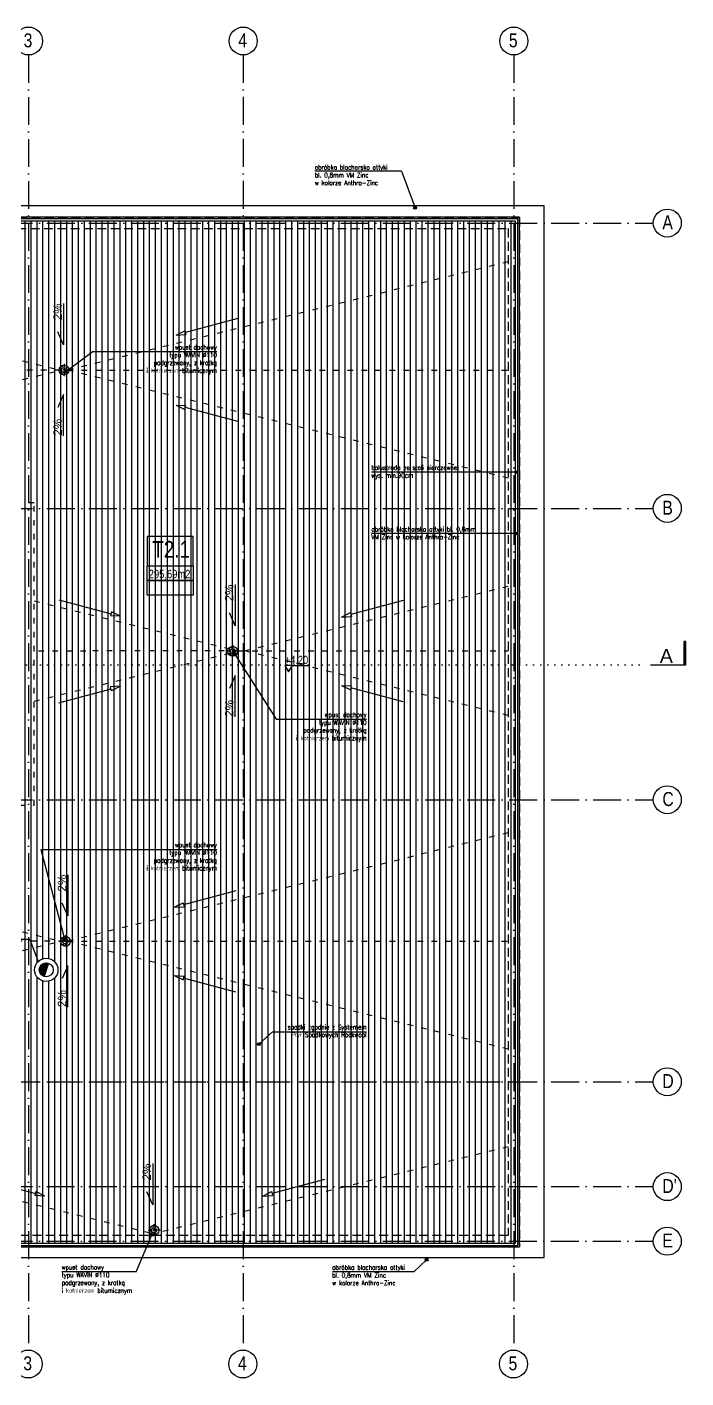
# Model space of a CAD drawing. Header units: millimetres. Extents: x 58205 to 122423, y 1055 to 94479.
# Drawn here: x 70222 to 71634, y 5370 to 8268 of the extents above; entities that cross this region are included whole.
import ezdxf

# ---------------------------------------------------------------- set-up
doc = ezdxf.new("R2010")
doc.units = ezdxf.units.MM
for name, pattern in [('0707_PB_080619_gn_xref$0$ACAD_ISO10W100', [18, 12, -3, 0, -3]), ('ACAD_ISO03W100', [30, 12, -18]), ('ACAD_ISO07W100', [3, 0, -3]), ('ACAD_ISO10W100', [18, 12, -3, 0, -3]), ('HIDDEN', [9.525, 6.35, -3.175])]:
    doc.linetypes.add(name, pattern=pattern)
for name, color, linetype in [('+48_KOTY', 3, 'Continuous'), ('+48_MEBLE', 251, 'Continuous'), ('+48_OPISY', 3, 'Continuous'), ('+48_OPISY T', 3, 'Continuous'), ('+48_OPISY_POM', 3, 'Continuous'), ('+48_OSIE', 8, 'Continuous'), ('+48_PRZEBICIA', 143, 'Continuous'), ('+48_SCHODY', 2, 'Continuous'), ('+48_SCIANY', 1, 'Continuous'), ('+48_TARAS', 253, 'Continuous'), ('+48_WIDOK', 5, 'Continuous'), ('SCHODY_', 2, 'Continuous')]:
    doc.layers.add(name, color=color, linetype=linetype)
doc.styles.get("Standard").update_dxf_attribs({"font": 'ARIAL.TTF'})
doc.styles.add('WRP_ARIAL', font='ARIAL.TTF', dxfattribs={"width": 0.8})

# ---------------------------------------------------------------- blocks, each defined once
blk = doc.blocks.new('OZN_OSI')
at = {"layer": '+48_OSIE', "linetype": 'Continuous', "ltscale": 5}
blk.add_circle((0, -30), 30, dxfattribs=at)
at = {"layer": '+48_OSIE', "linetype": 'Continuous', "ltscale": 5, "style": 'WRP_ARIAL', "width": 0.8}
blk.add_attdef('NR', (-23.3, -43.5), '', height=30, dxfattribs=at)
blk = doc.blocks.new('OPISY_POM_METKA')
at = {"layer": '+48_OPISY_POM', "ltscale": 5}
for points in [[(0, -70), (109.7, -70), (109.7, 0), (0, 0)], [(109.7, -105), (0, -105), (0, -70), (109.7, -70)]]:
    blk.add_lwpolyline(points, close=True, dxfattribs=at)
at = {"layer": '+48_OPISY_POM'}
blk.add_lwpolyline([(109.7, -140), (0, -140), (0, -105), (109.7, -105)], close=True, dxfattribs=at)
at = {"layer": '+48_OPISY_POM', "ltscale": 5, "style": 'WRP_ARIAL', "width": 0.8}
for tag, p, height in [('NRPOM', (25.8, -50.8), 40), ('POW', (6.4, -99), 20)]:
    blk.add_attdef(tag, p, '', height=height, dxfattribs=at)
at = {"layer": '+48_OPISY_POM', "style": 'WRP_ARIAL', "width": 0.8}
blk.add_attdef('H', (6.4, -134), '', height=20, dxfattribs=at)
blk = doc.blocks.new('koty')
at = {"layer": '+48_KOTY', "color": 3, "ltscale": 5}
blk.add_line((70403.2, 11225), (70423.2, 11225), dxfattribs=at)
blk.add_lwpolyline([(70398.6, 11217.1), (70403.2, 11225), (70394.1, 11225)], close=True, dxfattribs=at)
at = {"layer": '+48_KOTY', "color": 3, "style": 'WRP_ARIAL', "width": 0.8}
blk.add_attdef('POZIOM', (70403.2, 11226.8), '', height=10, dxfattribs=at)

msp = doc.modelspace()

# ---------------------------------------------------------------- hatches: boundary and pattern name
at = {"layer": '+48_OPISY', "ltscale": 5}
msp.add_hatch(color=256, dxfattribs=at).paths.add_polyline_path([(71634.484, 6900.233), (71634.484, 6950.233), (71630.484, 6950.233), (71630.484, 6900.233)])
at = {"layer": '+48_OPISY'}
h = msp.add_hatch(color=256, dxfattribs=at)
edge = h.paths.add_edge_path()
edge.add_arc((70246.16, 6263.784), 1, 450, 810, ccw=False)
h = msp.add_hatch(color=256, dxfattribs=at)
edge = h.paths.add_edge_path()
edge.add_arc((70246.16, 6263.784), 1, -450, -90)
at = {"layer": '+48_OPISY T'}
h = msp.add_hatch(color=256, dxfattribs=at)
edge = h.paths.add_edge_path()
edge.add_arc((71053.841, 7880.488), 3, 0, 360)
h = msp.add_hatch(color=256, dxfattribs=at)
edge = h.paths.add_edge_path()
edge.add_arc((70305.684, 7528.569), 3, 0, 360)
h = msp.add_hatch(color=256, dxfattribs=at)
edge = h.paths.add_edge_path()
edge.add_arc((71270.48, 7313.434), 3, 0, 360)
h = msp.add_hatch(color=256, dxfattribs=at)
edge = h.paths.add_edge_path()
edge.add_arc((71270.48, 7181.74), 3, 0, 360)
h = msp.add_hatch(color=256, dxfattribs=at)
edge = h.paths.add_edge_path()
edge.add_arc((70666.288, 6924.799), 3, 0, 360)
h = msp.add_hatch(color=256, dxfattribs=at)
edge = h.paths.add_edge_path()
edge.add_arc((70302.687, 6312.068), 3, 0, 360)
h = msp.add_hatch(color=256, dxfattribs=at)
edge = h.paths.add_edge_path()
edge.add_arc((70719.273, 6086.541), 3, 0, 360)
h = msp.add_hatch(color=256, dxfattribs=at)
edge = h.paths.add_edge_path()
edge.add_arc((70489.874, 5677.657), 3, 0, 360)
h = msp.add_hatch(color=256, dxfattribs=at)
edge = h.paths.add_edge_path()
edge.add_arc((71078.685, 5623.758), 3, 0, 360)
at = {"layer": '+48_SCIANY'}
h = msp.add_hatch(dxfattribs=at)
h.set_pattern_fill('ANSI31', color=256, scale=0.5, style=0)
h.paths.add_polyline_path([(70268.173, 6260.007, 0.51072463), (70248.484, 6245.758, 0.323868), (70258.794, 6231.51)])
at = {"layer": '+48_TARAS'}
h = msp.add_hatch(dxfattribs=at)
h.set_pattern_fill('LINE', color=256, scale=4, angle=90, style=0)
edge = h.paths.add_edge_path()
edge.add_arc((70263.484, 6245.758), 25, 0, 360)
h.paths.add_polyline_path([(69770.484, 7835.758), (69754.484, 7835.758), (69754.484, 7830.767), (69734.984, 7830.767), (69734.984, 7214.758), (70204.484, 7214.758), (70204.484, 6631.758), (69734.984, 6631.758), (69734.984, 5679.636), (69754.484, 5679.636), (69754.484, 5675.758), (69770.484, 5675.758), (69770.484, 5659.758), (71269.484, 5659.758), (71269.484, 7851.758), (69770.484, 7851.758)])

# ---------------------------------------------------------------- linework, layer by layer
at = {"layer": '+48_MEBLE'}
msp.add_lwpolyline([(69754.484, 5651.46), (71277.782, 5651.46), (71277.782, 7860.057), (69770.484, 7860.057)], dxfattribs=at)
at = {"layer": '+48_OPISY'}
for p, q in [((71024.508, 7958.941), (70839.405, 7958.941)), ((71024.508, 7958.941), (71053.841, 7880.488)), ((70363.709, 7571.944), (70305.684, 7528.569)), ((70363.709, 7571.944), (70629.331, 7571.944)), ((71270.48, 7313.504), (70960.22, 7313.504)), ((71270.48, 7181.74), (70960.22, 7181.74)), ((70756.331, 6783.242), (70950.098, 6783.242)), ((70252.141, 6503.784), (70302.687, 6312.068)), ((70252.141, 6503.784), (70629.331, 6503.784)), ((70228.534, 6310.924), (70188.529, 6310.924)), ((70228.534, 6310.924), (70246.16, 6263.784)), ((70748.337, 6113.018), (70719.273, 6086.541)), ((70748.337, 6113.018), (70950.098, 6113.018)), ((71051.398, 5598.019), (71078.685, 5623.758)), ((70456.213, 5598.019), (70296.661, 5598.019)), ((71051.398, 5598.019), (70876.718, 5598.019))]:
    msp.add_line(p, q, dxfattribs=at)
at = {"layer": '+48_OPISY', "ltscale": 5}
for p, q in [((71630.484, 6900.233), (71630.484, 6950.233)), ((71634.484, 6900.233), (71634.484, 6950.233))]:
    msp.add_line(p, q, dxfattribs=at)
at = {"layer": '+48_OPISY', "linetype": 'ACAD_ISO07W100', "ltscale": 5}
msp.add_line((68121.946, 6900.233), (71558.484, 6900.233), dxfattribs=at)
at = {"layer": '+48_OPISY'}
for points in [[(70673.714, 7642.691), (70561.54, 7612.643)], [(70673.714, 7642.691), (70561.54, 7612.643)], [(70541.533, 7607.284), (70541.533, 7607.284), (70560.402, 7616.893)], [(70541.533, 7607.284), (70541.533, 7607.284), (70562.679, 7608.393)], [(70560.402, 7616.893), (70562.679, 7608.393)], [(70541.533, 7457.231), (70541.533, 7457.231), (70560.402, 7447.621)], [(70541.533, 7457.231), (70541.533, 7457.231), (70562.679, 7456.121)], [(70560.402, 7447.621), (70562.679, 7456.121)], [(70673.714, 7421.823), (70561.54, 7451.871)], [(70673.714, 7421.823), (70561.54, 7451.871)], [(70290.167, 7039.739), (70402.341, 7009.691)], [(70403.479, 7013.941), (70401.203, 7005.441)], [(70422.349, 7004.331), (70422.349, 7004.331), (70403.479, 7013.941)], [(71028.574, 7037.953), (70916.401, 7007.904)], [(70991.183, 7027.936), (70916.401, 7007.904)], [(70422.349, 7004.331), (70422.349, 7004.331), (70401.203, 7005.441)], [(70896.393, 7002.545), (70896.393, 7002.545), (70915.262, 7012.154)], [(70896.393, 7002.545), (70896.393, 7002.545), (70917.539, 7003.654)], [(70915.262, 7012.154), (70917.539, 7003.654)], [(70666.288, 6924.799), (70756.331, 6783.242)], [(70290.167, 6818.871), (70402.341, 6848.919)], [(70422.349, 6854.278), (70422.349, 6854.278), (70401.203, 6853.169)], [(70403.479, 6844.669), (70401.203, 6853.169)], [(70422.349, 6854.278), (70422.349, 6854.278), (70403.479, 6844.669)], [(70896.393, 6856.065), (70896.393, 6856.065), (70915.262, 6846.455)], [(70896.393, 6856.065), (70896.393, 6856.065), (70917.539, 6854.955)], [(70915.262, 6846.455), (70917.539, 6854.955)], [(70991.183, 6830.673), (70916.401, 6850.705)], [(71028.574, 6820.657), (70916.401, 6850.705)], [(70670.055, 6415.564), (70557.881, 6385.516)], [(70632.663, 6405.548), (70557.881, 6385.516)], [(70537.873, 6380.156), (70537.873, 6380.156), (70556.743, 6389.766)], [(70537.873, 6380.156), (70537.873, 6380.156), (70559.019, 6381.266)], [(70556.743, 6389.766), (70559.019, 6381.266)], [(70537.873, 6233.676), (70537.873, 6233.676), (70556.743, 6224.067)], [(70537.873, 6233.676), (70537.873, 6233.676), (70559.019, 6232.567)], [(70556.743, 6224.067), (70559.019, 6232.567)], [(70670.055, 6198.269), (70557.881, 6228.317)], [(70670.055, 6198.269), (70557.881, 6228.317)], [(70127.937, 5795.856), (70240.11, 5765.808)], [(70127.937, 5795.856), (70240.11, 5765.808)], [(70241.249, 5770.058), (70238.972, 5761.558)], [(70260.118, 5760.449), (70260.118, 5760.449), (70241.249, 5770.058)], [(70727.493, 5760.449), (70727.493, 5760.449), (70746.362, 5770.058)], [(70746.362, 5770.058), (70748.639, 5761.558)], [(70859.674, 5795.856), (70747.501, 5765.808)], [(70859.674, 5795.856), (70747.501, 5765.808)], [(70260.118, 5760.449), (70260.118, 5760.449), (70238.972, 5761.558)], [(70727.493, 5760.449), (70727.493, 5760.449), (70748.639, 5761.558)], [(70456.213, 5598.019), (70489.874, 5677.657)]]:
    msp.add_lwpolyline(points, dxfattribs=at)
at = {"layer": '+48_OPISY', "ltscale": 5}
msp.add_lwpolyline([(71558.484, 6900.233), (71634.484, 6900.233), (71634.484, 6950.233), (71630.484, 6950.233), (71630.484, 6900.233), (71634.484, 6900.233)], dxfattribs=at)
at = {"layer": '+48_OPISY'}
msp.add_circle((70246.16, 6263.784), 1, dxfattribs=at)
msp.add_circle((70246.16, 6263.784), 1, dxfattribs=at)
at = {"layer": '+48_OPISY T'}
for centre in [(71053.841, 7880.488), (70305.684, 7528.569), (71270.48, 7313.434), (71270.48, 7181.74), (70666.288, 6924.799), (70302.687, 6312.068), (70719.273, 6086.541), (70489.874, 5677.657), (71078.685, 5623.758)]:
    msp.add_circle(centre, 3, dxfattribs=at)
at = {"layer": '+48_OSIE', "linetype": 'ACAD_ISO10W100', "ltscale": 5}
for p, q in [((70225.484, 8208.258), (70225.484, 5430.307)), ((70685.484, 8208.279), (70685.484, 5430.307)), ((71265.484, 8208.258), (71265.484, 5430.307)), ((68101.946, 7847.758), (71564.484, 7847.758)), ((68101.946, 7235.758), (71564.484, 7235.758)), ((68101.945, 6610.758), (71564.484, 6610.758)), ((68101.946, 6005.758), (71564.484, 6005.758)), ((68101.931, 5780.758), (71564.484, 5780.758)), ((68101.502, 5663.758), (71564.484, 5663.758))]:
    msp.add_line(p, q, dxfattribs=at)
at = {"layer": '+48_PRZEBICIA', "linetype": '0707_PB_080619_gn_xref$0$ACAD_ISO10W100', "ltscale": 0.5}
for p, q in [((70301.604, 7545.457), (70301.604, 7519.057)), ((70314.804, 7532.257), (70288.404, 7532.257)), ((70676.334, 6929.305), (70649.934, 6929.305)), ((70663.134, 6942.505), (70663.134, 6916.105)), ((70304.614, 6320.116), (70304.614, 6293.716)), ((70317.814, 6306.916), (70291.414, 6306.916)), ((70507.434, 5687.209), (70481.034, 5687.209)), ((70494.234, 5700.409), (70494.234, 5674.009))]:
    msp.add_line(p, q, dxfattribs=at)
at = {"layer": '+48_PRZEBICIA'}
for centre in [(70301.604, 7532.257), (70663.134, 6929.305), (70304.614, 6306.916), (70494.234, 5687.209)]:
    msp.add_circle(centre, 10.5, dxfattribs=at)
at = {"layer": '+48_PRZEBICIA', "linetype": 'HIDDEN'}
for centre in [(70305.631, 7532.257), (70667.161, 6929.305), (70308.641, 6306.916), (70498.261, 5687.209)]:
    msp.add_arc(centre, 11.246, 110.982954, 249.017046, dxfattribs=at)
at = {"layer": '+48_SCHODY'}
for points in [[(70300.717, 7675.236), (70300.717, 7586.712), (70288.433, 7614.328)], [(70300.717, 7391.435), (70300.717, 7479.96), (70288.433, 7452.344)], [(70668.534, 7072.284), (70668.534, 6983.759), (70656.25, 7011.375)], [(70668.534, 6788.483), (70668.534, 6877.008), (70656.25, 6849.392)], [(70310.014, 6449.895), (70310.014, 6361.371), (70297.731, 6388.987)], [(70310.014, 6166.094), (70310.014, 6254.619), (70297.731, 6227.003)], [(70491.609, 5830.188), (70491.609, 5741.663), (70479.326, 5769.279)]]:
    msp.add_lwpolyline(points, dxfattribs=at)
at = {"layer": '+48_SCIANY', "ltscale": 3}
msp.add_lwpolyline([(70268.173, 6260.007), (70258.794, 6231.51)], dxfattribs=at)
for radius in [25, 15]:
    msp.add_circle((70263.484, 6245.758), radius, dxfattribs=at)
at = {"layer": '+48_WIDOK', "linetype": 'HIDDEN', "ltscale": 3}
for p, q in [((69717.484, 7859.758), (71277.484, 7859.758)), ((71277.484, 7859.758), (71277.484, 5651.758)), ((69717.484, 5651.758), (71277.484, 5651.758))]:
    msp.add_line(p, q, dxfattribs=at)
at = {"layer": '+48_WIDOK', "linetype": 'ACAD_ISO03W100'}
for p, q in [((70294.114, 7532.257), (69717.484, 7532.255)), ((70309.104, 7532.257), (71253.484, 7532.257)), ((70348.543, 6929.576), (70237.484, 6929.576)), ((70674.988, 6929.78), (70348.543, 6929.78)), ((70674.988, 6929.78), (71253.484, 6929.78)), ((70301.614, 6307.391), (69717.484, 6307.388)), ((70309.109, 6307.391), (71253.484, 6307.391))]:
    msp.add_line(p, q, dxfattribs=at)
at = {"layer": '+48_WIDOK'}
msp.add_lwpolyline([(69770.484, 5628.758), (71330.484, 5628.758), (71330.484, 7884.758), (69770.484, 7884.758)], dxfattribs=at)
at = {"layer": '+48_WIDOK', "color": 252}
for points in [[(69775.484, 5654.758), (71274.484, 5654.758), (71274.484, 7856.758), (69775.484, 7856.758)], [(69775.484, 5659.758), (71269.484, 5659.758), (71269.484, 7851.758), (69775.484, 7851.758)]]:
    msp.add_lwpolyline(points, dxfattribs=at)
at = {"layer": '+48_WIDOK', "linetype": 'HIDDEN', "ltscale": 3}
msp.add_lwpolyline([(69744.484, 7835.758), (71253.484, 7835.758), (71253.484, 5675.758), (69770.484, 5675.758)], dxfattribs=at)
at = {"layer": '+48_WIDOK', "linetype": 'ACAD_ISO03W100'}
for points in [[(71253.484, 7764.282), (70309.104, 7532.257)], [(69717.484, 7673.93), (70294.114, 7532.257)], [(69717.484, 7390.585), (70294.114, 7532.257)], [(71253.484, 7300.233), (70309.104, 7532.257)], [(69725.484, 6598.758), (70237.484, 6598.758), (70237.484, 7247.758), (69725.484, 7247.758)], [(71253.484, 7068.227), (70689.979, 6929.78)], [(70237.484, 7037.271), (70674.988, 6929.78)], [(70237.484, 6822.289), (70674.988, 6929.78)], [(71253.484, 6791.332), (70689.979, 6929.78)], [(71253.484, 6539.415), (70309.109, 6307.391)], [(69717.484, 6449.065), (70294.119, 6307.391)], [(69717.484, 6165.718), (70294.119, 6307.391)], [(71253.484, 6075.368), (70309.109, 6307.391)], [(69754.484, 6005.758), (71253.484, 6005.758)], [(69717.484, 5870.764), (70486.766, 5681.759)], [(71253.484, 5866.45), (70501.756, 5681.759)]]:
    msp.add_lwpolyline(points, dxfattribs=at)
at = {"layer": '+48_WIDOK'}
for centre in [(70301.604, 7532.257), (70663.134, 6929.305), (70304.614, 6306.916), (70494.234, 5687.209)]:
    msp.add_circle(centre, 5.5, dxfattribs=at)

# ---------------------------------------------------------------- block references
at = {"layer": '+48_KOTY'}
ref = msp.add_blockref('koty', (-53118.546, -12857.19), dxfattribs=dict(at, xscale=1.759999999572756, yscale=1.759999999567299, zscale=1.759999999567403))
ref.add_attrib('POZIOM', '+4.20', (70775.017, 6901.947), dxfattribs={"color": 3, "height": 17.6, "style": 'WRP_ARIAL', "width": 0.8})
at = {"layer": '+48_OPISY_POM'}
ref = msp.add_blockref('OPISY_POM_METKA', (70479.375, 7175.5), dxfattribs=dict(at, xscale=0.8999999999941792, yscale=0.8999999999996362, zscale=0.8999999999994316))
ref.add_attrib('NRPOM', 'T2.1', (70490.799, 7129.78), dxfattribs={"ltscale": 5, "height": 36, "style": 'WRP_ARIAL', "width": 0.8})
ref.add_attrib('POW', '295,69m2', (70482.982, 7085.953), dxfattribs={"ltscale": 5, "height": 18, "style": 'WRP_ARIAL', "width": 0.8})
at = {"layer": 'SCHODY_'}
ref = msp.add_blockref('OZN_OSI', (70225.484, 8268.258), dxfattribs=at)
ref.add_attrib('NR', '3', (70215.014, 8224.717), dxfattribs={"layer": '+48_OSIE', "linetype": 'Continuous', "ltscale": 5, "height": 30, "style": 'WRP_ARIAL', "width": 0.8})
ref = msp.add_blockref('OZN_OSI', (70685.484, 8268.279), dxfattribs=at)
ref.add_attrib('NR', '4', (70675.014, 8224.737), dxfattribs={"layer": '+48_OSIE', "linetype": 'Continuous', "ltscale": 5, "height": 30, "style": 'WRP_ARIAL', "width": 0.8})
ref = msp.add_blockref('OZN_OSI', (71265.484, 8268.258), dxfattribs=at)
ref.add_attrib('NR', '5', (71255.014, 8224.717), dxfattribs={"layer": '+48_OSIE', "linetype": 'Continuous', "ltscale": 5, "height": 30, "style": 'WRP_ARIAL', "width": 0.8})
ref = msp.add_blockref('OZN_OSI', (71594.484, 7877.758), dxfattribs=at)
ref.add_attrib('NR', 'A', (71584.014, 7834.217), dxfattribs={"layer": '+48_OSIE', "linetype": 'Continuous', "ltscale": 5, "height": 30, "style": 'WRP_ARIAL', "width": 0.8})
ref = msp.add_blockref('OZN_OSI', (71594.484, 7265.758), dxfattribs=at)
ref.add_attrib('NR', 'B', (71584.014, 7222.217), dxfattribs={"layer": '+48_OSIE', "linetype": 'Continuous', "ltscale": 5, "height": 30, "style": 'WRP_ARIAL', "width": 0.8})
ref = msp.add_blockref('OZN_OSI', (71594.484, 6640.758), dxfattribs=at)
ref.add_attrib('NR', 'C', (71584.014, 6597.217), dxfattribs={"layer": '+48_OSIE', "linetype": 'Continuous', "ltscale": 5, "height": 30, "style": 'WRP_ARIAL', "width": 0.8})
ref = msp.add_blockref('OZN_OSI', (71594.469, 6035.758), dxfattribs=at)
ref.add_attrib('NR', 'D', (71583.999, 5992.217), dxfattribs={"layer": '+48_OSIE', "linetype": 'Continuous', "ltscale": 5, "height": 30, "style": 'WRP_ARIAL', "width": 0.8})
ref = msp.add_blockref('OZN_OSI', (71594.484, 5810.758), dxfattribs=at)
ref.add_attrib('NR', "D'", (71584.014, 5767.217), dxfattribs={"layer": '+48_OSIE', "linetype": 'Continuous', "ltscale": 5, "height": 30, "style": 'WRP_ARIAL', "width": 0.8})
ref = msp.add_blockref('OZN_OSI', (71594.484, 5693.758), dxfattribs=at)
ref.add_attrib('NR', 'E', (71584.014, 5650.217), dxfattribs={"layer": '+48_OSIE', "linetype": 'Continuous', "ltscale": 5, "height": 30, "style": 'WRP_ARIAL', "width": 0.8})
ref = msp.add_blockref('OZN_OSI', (70224.764, 5430.315), dxfattribs=at)
ref.add_attrib('NR', '3', (70214.294, 5386.774), dxfattribs={"layer": '+48_OSIE', "linetype": 'Continuous', "ltscale": 5, "height": 30, "style": 'WRP_ARIAL', "width": 0.8})
ref = msp.add_blockref('OZN_OSI', (70684.764, 5430.315), dxfattribs=at)
ref.add_attrib('NR', '4', (70674.294, 5386.774), dxfattribs={"layer": '+48_OSIE', "linetype": 'Continuous', "ltscale": 5, "height": 30, "style": 'WRP_ARIAL', "width": 0.8})
ref = msp.add_blockref('OZN_OSI', (71264.765, 5430.315), dxfattribs=at)
ref.add_attrib('NR', '5', (71254.295, 5386.774), dxfattribs={"layer": '+48_OSIE', "linetype": 'Continuous', "ltscale": 5, "height": 30, "style": 'WRP_ARIAL', "width": 0.8})

# ---------------------------------------------------------------- texts
at = {"layer": '+48_OPISY', "char_height": 10, "style": 'WRP_ARIAL'}
for s, insert, width, attachment_point in [('{\\Fromans|c238;obróbka blacharska attyki \\Pbl. 0,8mm VM Zinc \\Pw kolorze Anthra-Zinc}', (70839.076, 7972.501), 235.93626, 1), ('{\\Fromans|c238;wpust dachowy \\Ptypu WAVIN %%C110 \\Ppodgrzewany, z kratką \\Pi kołnierzem bitumicznym }', (70629.331, 7586.483), 267.38166, 3), ('{\\Fromans|c238;balustrada ze stali nierdzewnej \\Pwys. min.90cm}', (70960.22, 7328.2), 235.93626, 1), ('{\\Fromans|c238;obróbka blacharska attyki bl. 0,8mm VM Zinc w kolorze Anthra-Zinc}', (70960.22, 7196.145), 235.93626, 1), ('{\\Fromans|c238;wpust dachowy \\Ptypu WAVIN %%C110 \\Ppodgrzewany, z kratką \\Pi kołnierzem bitumicznym }', (70950.098, 6798.131), 267.38166, 3), ('{\\Fromans|c238;wpust dachowy \\Ptypu WAVIN %%C110 \\Ppodgrzewany, z kratką \\Pi kołnierzem bitumicznym }', (70629.331, 6519.059), 267.38166, 3), ('{\\Fromans|c238;spadki zgodnie z Systemem \\PPłyt Spadkowych Rockwool }', (70950.098, 6128.199), 267.38166, 3), ('{\\Fromans|c238;wpust dachowy \\Ptypu WAVIN %%C110 \\Ppodgrzewany, z kratką \\Pi kołnierzem bitumicznym }', (70296.661, 5613.073), 235.93626, 1), ('{\\Fromans|c238;obróbka blacharska attyki \\Pbl. 0,8mm VM Zinc \\Pw kolorze Anthra-Zinc}', (70876.388, 5612.562), 235.93626, 1)]:
    msp.add_mtext(s, dxfattribs=dict(at, insert=insert, width=width, attachment_point=attachment_point))
at = {"layer": '+48_OPISY', "ltscale": 5}
msp.add_attdef('A', (71578.45, 6904.266), 'A', height=30, dxfattribs=at)
at = {"layer": '+48_SCHODY', "char_height": 18, "width": 36162.42476, "rotation": 90}
for insert, attachment_point in [((70278.845, 7675.236), 3), ((70278.845, 7391.435), 1), ((70646.662, 7072.284), 3), ((70646.662, 6788.483), 1), ((70288.143, 6449.895), 3), ((70288.143, 6166.094), 1), ((70469.738, 5830.188), 3)]:
    msp.add_mtext('2%', dxfattribs=dict(at, insert=insert, attachment_point=attachment_point))

doc.saveas('drawing.dxf')
